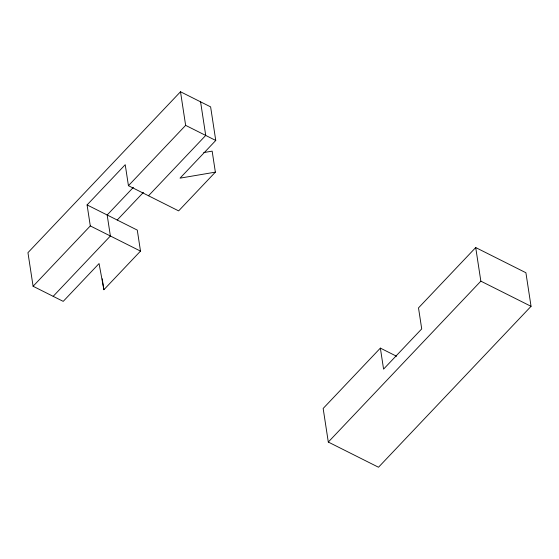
<?xml version="1.0" encoding="UTF-8"?>
<svg xmlns="http://www.w3.org/2000/svg" width="559" height="559" viewBox="0 0 559 559"><rect width="100%" height="100%" fill="white"/><g stroke="black" fill="none" stroke-linecap="round" stroke-linejoin="round"><path stroke-width="0.84" d="M215.369 172.137L180.033 178.153L215.76 140.47L210.617 106.874L180.501 91.76L27.95 252.668L33.093 286.264L63.216 301.371L99.062 263.562L103.89 289.723L140.498 251.11L137.283 230.105L87.085 204.922L125.223 164.702L128.437 185.7L178.635 210.883L215.369 172.137L212.154 151.14L203.742 152.572M33.093 286.264L90.299 225.927L87.085 204.922M128.437 185.7L185.637 125.363L180.501 91.76M133.384 187.342L107.167 214.998L110.382 235.996L53.175 296.34M117.208 220.036L143.425 192.38M148.512 195.769L205.719 135.432L200.583 101.836M380.365 348.117L323.158 408.461L328.301 442.057L378.499 467.24L531.05 306.332L525.907 272.736L475.709 247.553L418.502 307.89L421.717 328.895L383.579 369.122L380.365 348.117L396.583 356.258M328.301 442.057L480.845 281.149L475.709 247.553M185.637 125.363L215.76 140.47M480.845 281.149L531.05 306.332M90.299 225.927L140.498 251.11M102.22 278.801L103.89 289.723"/></g></svg>
